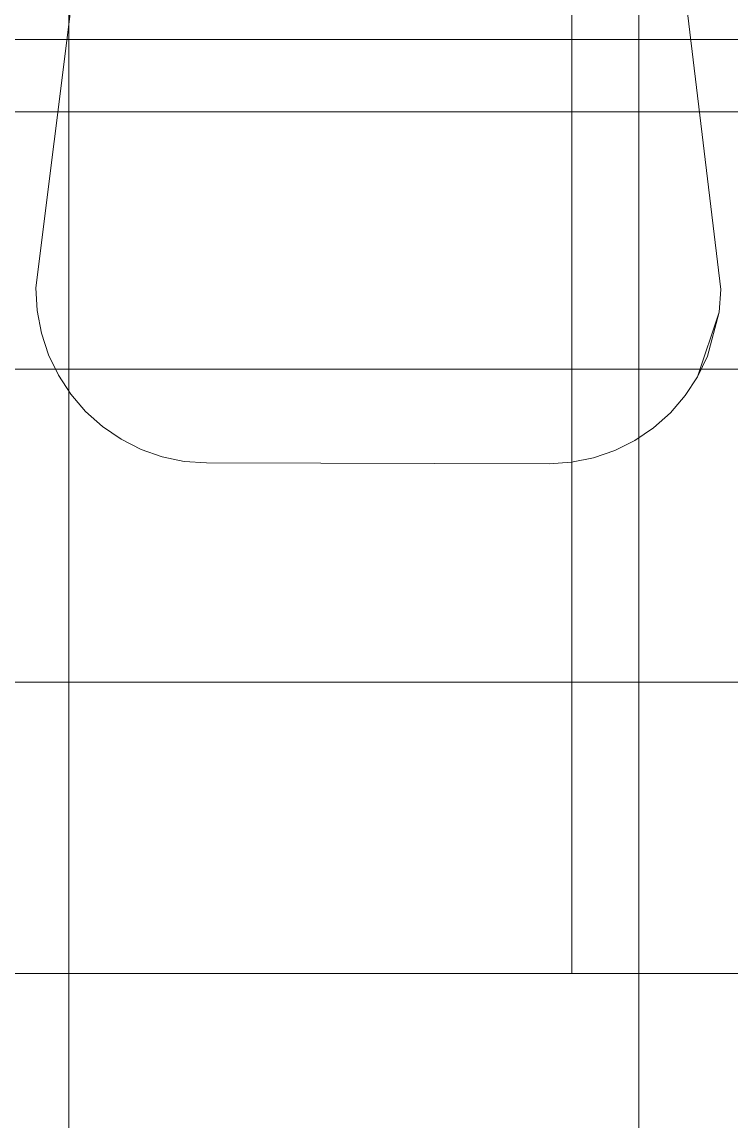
# Model space of a CAD drawing. Extents: x -566 to 72611, y -487 to 32334.
# Drawn here: x 142.01 to 157.56, y 170.52 to 194.61 of the extents above; entities that cross this region are included whole.
import ezdxf

# ---------------------------------------------------------------- set-up
doc = ezdxf.new("R2010")
doc.units = 0
doc.header["$LTSCALE"] = 0.5
doc.header["$MEASUREMENT"] = 0
doc.linetypes.add('HIDDEN', pattern=[0.375, 0.25, -0.125])
doc.layers.add('ceilling', color=141, linetype='CONTINUOUS', lineweight=18)
doc.layers.add('projection', color=153, linetype='HIDDEN', lineweight=9)
doc.layers.add('floor', color=7, linetype='CONTINUOUS', lineweight=5, true_color=0xcfcfcf)
doc.layers.add('layout', color=7, linetype='CONTINUOUS', lineweight=5, true_color=0xcfcfcf)

msp = doc.modelspace()

# ---------------------------------------------------------------- hatches: boundary and pattern name
at = {"layer": 'floor'}
h = msp.add_hatch(dxfattribs=at)
h.set_pattern_fill('ANSI37', color=256, scale=100, angle=45)
h.set_pattern_definition([(90, (243.028, 267.632), (-12.5, 9e-16), []), (180, (243.028, 267.632), (-9e-16, -12.5), [])])
h.paths.add_polyline_path([(253.46925, 349.5), (154.11744, 349.5), (154.11744, 348.5), (101.14781, 348.5), (101.14781, 349.5), (0, 349.5), (0, 344.5), (36, 344.5, -0.33835703), (0, 308.66941), (0, 308.5), (0, 173.75), (253.46925, 173.75)])
h.paths.add_polyline_path([(36, 344.5), (0, 344.5), (0, 308.66941, 0.33835703)], flags=17)
h.paths.add_polyline_path([(253.46925, 173.75), (0, 173.75), (0, 173.74997), (0, 169.75), (253.46925, 169.75)])
h.paths.add_polyline_path([(253.46925, 169.75), (0, 169.75), (0, 149.21137), (36, 149.21137, -0.33835703), (0, 113.38078), (0, 113.21137), (0, 29.94998), (0, -5), (253.46925, -5)])
h.paths.add_polyline_path([(36, 149.21137), (0, 149.21137), (0, 113.38078, 0.33835703)], flags=17)
h.paths.add_polyline_path([(575.25, 169.75), (510, 169.75), (474.75, 169.75), (327.5, 169.75), (285.46925, 169.75), (285.46925, 165.75), (253.46925, 165.75), (253.46925, -5), (263.99725, -5), (263.99725, 95.99051), (287, 95.99051), (287, 97.5), (292, 97.5), (292, -5), (341.25, -5), (341.25, 13.02988), (341.25012, 15.02988), (346.24839, 15.02988, 0.36108524), (374.08728, 41.24999), (346.25012, 41.24999), (346.25012, 42.99999), (341.25, 42.99999), (341.25, 44.99999), (341.25, 97.5), (357.75, 97.5), (405.75, 97.5), (575.25, 97.5)])

# ---------------------------------------------------------------- linework, layer by layer
at = {"layer": 'ceilling'}
for p, q in [((154.06343, 349.5), (154.06343, 173.75)), ((0, 187), (533.5, 187)), ((327.5, 173.75), (0, 173.74997))]:
    msp.add_line(p, q, dxfattribs=at)
at = {"layer": 'layout'}
for points in [[(142.30762, 188.78601, 58.93004), (142.30762, 188.78601, 58.93004), (142.30762, 188.78601, 60.05685), (143.10992, 195.20946, 58.93004)], [(143.10992, 195.20946, 60.05685), (143.10992, 195.20946, 60.05685), (143.10992, 195.20946, 58.93004), (142.30762, 188.78601, 60.05685)], [(157.33181, 188.75118, 60.05685), (157.33181, 188.75118, 60.05685), (157.33181, 188.75118, 58.93004), (156.58105, 194.99708, 60.05685)], [(156.58105, 194.99708, 58.93004), (156.58105, 194.99708, 58.93004), (156.58105, 194.99708, 60.05685), (157.33181, 188.75118, 58.93004)], [(135.05201, 194.22698, 69.72025), (164.47718, 194.22881, 69.70786), (135.05189, 194.22881, 69.70786)], [(164.47718, 194.22881, 69.70786), (135.05201, 194.22698, 69.72025), (164.47718, 194.22698, 69.72025)], [(142.33856, 188.28593, 58.93004), (142.33856, 188.28593, 58.93004), (142.33856, 188.28593, 60.05685), (142.30762, 188.78601, 58.93004)], [(142.30762, 188.78601, 60.05685), (142.30762, 188.78601, 60.05685), (142.30762, 188.78601, 58.93004), (142.33856, 188.28593, 60.05685)], [(157.29851, 188.25126, 60.05685), (157.29851, 188.25126, 60.05685), (157.29851, 188.25126, 58.93004), (157.33181, 188.75118, 60.05685)], [(157.33181, 188.75118, 58.93004), (157.33181, 188.75118, 58.93004), (157.33181, 188.75118, 60.05685), (157.29851, 188.25126, 58.93004)], [(142.43331, 187.79413, 58.93004), (142.43331, 187.79413, 58.93004), (142.43331, 187.79413, 60.05685), (142.33856, 188.28593, 58.93004)], [(142.33856, 188.28593, 60.05685), (142.33856, 188.28593, 60.05685), (142.33856, 188.28593, 58.93004), (142.43331, 187.79413, 60.05685)], [(157.29851, 188.25126, 58.93004), (157.29851, 188.25126, 58.93004), (157.04249, 187.28578, 60.05685), (156.82413, 186.83683, 58.93004)], [(142.59011, 187.31928, 58.93004), (142.59011, 187.31928, 58.93004), (142.59011, 187.31928, 60.05685), (142.43331, 187.79413, 58.93004)], [(142.43331, 187.79413, 60.05685), (142.43331, 187.79413, 60.05685), (142.43331, 187.79413, 58.93004), (142.59011, 187.31928, 60.05685)], [(142.80635, 186.86932, 58.93004), (142.80635, 186.86932, 58.93004), (142.80635, 186.86932, 60.05685), (142.59011, 187.31928, 58.93004)], [(142.59011, 187.31928, 60.05685), (142.59011, 187.31928, 60.05685), (142.59011, 187.31928, 58.93004), (142.80635, 186.86932, 60.05685)], [(156.82413, 186.83683, 60.05685), (156.82413, 186.83683, 60.05685), (156.82413, 186.83683, 58.93004), (157.04249, 187.28578, 60.05685)], [(143.07839, 186.45194, 58.93004), (143.07839, 186.45194, 58.93004), (143.07839, 186.45194, 60.05685), (142.80635, 186.86932, 58.93004)], [(142.80635, 186.86932, 60.05685), (142.80635, 186.86932, 60.05685), (142.80635, 186.86932, 58.93004), (143.07839, 186.45194, 60.05685)], [(156.55022, 186.42071, 60.05685), (156.55022, 186.42071, 60.05685), (156.55022, 186.42071, 58.93004), (156.82413, 186.83683, 60.05685)], [(156.82413, 186.83683, 58.93004), (156.82413, 186.83683, 58.93004), (156.82413, 186.83683, 60.05685), (156.55022, 186.42071, 58.93004)], [(143.40143, 186.07448, 58.93004), (143.40143, 186.07448, 58.93004), (143.40143, 186.07448, 60.05685), (143.07839, 186.45194, 58.93004)], [(143.07839, 186.45194, 60.05685), (143.07839, 186.45194, 60.05685), (143.07839, 186.45194, 58.93004), (143.40143, 186.07448, 60.05685)], [(156.2254, 186.04476, 60.05685), (156.2254, 186.04476, 60.05685), (156.2254, 186.04476, 58.93004), (156.55022, 186.42071, 60.05685)], [(156.55022, 186.42071, 58.93004), (156.55022, 186.42071, 58.93004), (156.55022, 186.42071, 60.05685), (156.2254, 186.04476, 58.93004)], [(143.40143, 186.07448, 58.93004), (143.40143, 186.07448, 58.93004), (143.77005, 185.74318, 58.93004), (143.40143, 186.07448, 60.05685)], [(143.77005, 185.74318, 60.05685), (143.77005, 185.74318, 60.05685), (143.40143, 186.07448, 60.05685), (143.77005, 185.74318, 58.93004)], [(155.85525, 185.71517, 58.93004), (155.85525, 185.71517, 58.93004), (156.2254, 186.04476, 58.93004), (155.85525, 185.71517, 60.05685)], [(156.2254, 186.04476, 60.05685), (156.2254, 186.04476, 60.05685), (155.85525, 185.71517, 60.05685), (156.2254, 186.04476, 58.93004)], [(143.77005, 185.74318, 58.93004), (143.77005, 185.74318, 58.93004), (144.17791, 185.46379, 58.93004), (143.77005, 185.74318, 60.05685)], [(144.17791, 185.46379, 60.05685), (144.17791, 185.46379, 60.05685), (143.77005, 185.74318, 60.05685), (144.17791, 185.46379, 58.93004)], [(155.44607, 185.43767, 58.93004), (155.44607, 185.43767, 58.93004), (155.85525, 185.71517, 58.93004), (155.44607, 185.43767, 60.05685)], [(155.85525, 185.71517, 60.05685), (155.85525, 185.71517, 60.05685), (155.44607, 185.43767, 60.05685), (155.85525, 185.71517, 58.93004)], [(144.17791, 185.46379, 58.93004), (144.17791, 185.46379, 58.93004), (144.61807, 185.24109, 58.93004), (144.17791, 185.46379, 60.05685)], [(144.61807, 185.24109, 60.05685), (144.61807, 185.24109, 60.05685), (144.17791, 185.46379, 60.05685), (144.61807, 185.24109, 58.93004)], [(155.00491, 185.21702, 58.93004), (155.00491, 185.21702, 58.93004), (155.44607, 185.43767, 58.93004), (155.00491, 185.21702, 60.05685)], [(155.44607, 185.43767, 60.05685), (155.44607, 185.43767, 60.05685), (155.00491, 185.21702, 60.05685), (155.44607, 185.43767, 58.93004)], [(144.61807, 185.24109, 58.93004), (144.61807, 185.24109, 58.93004), (145.08291, 185.07888, 58.93004), (144.61807, 185.24109, 60.05685)], [(145.08291, 185.07888, 60.05685), (145.08291, 185.07888, 60.05685), (144.61807, 185.24109, 60.05685), (145.08291, 185.07888, 58.93004)], [(145.08291, 185.07888, 58.93004), (145.08291, 185.07888, 58.93004), (145.56455, 184.98011, 58.93004), (145.08291, 185.07888, 60.05685)], [(145.56455, 184.98011, 60.05685), (145.56455, 184.98011, 60.05685), (145.08291, 185.07888, 60.05685), (145.56455, 184.98011, 58.93004)], [(154.0572, 184.96042, 58.93004), (154.0572, 184.96042, 58.93004), (154.5393, 185.05696, 58.93004), (154.0572, 184.96042, 60.05685)], [(154.5393, 185.05696, 60.05685), (154.5393, 185.05696, 60.05685), (154.0572, 184.96042, 60.05685), (154.5393, 185.05696, 58.93004)], [(154.5393, 185.05696, 58.93004), (154.5393, 185.05696, 58.93004), (155.00491, 185.21702, 58.93004), (154.5393, 185.05696, 60.05685)], [(155.00491, 185.21702, 60.05685), (155.00491, 185.21702, 60.05685), (154.5393, 185.05696, 60.05685), (155.00491, 185.21702, 58.93004)], [(145.56455, 184.98011, 58.93004), (145.56455, 184.98011, 58.93004), (146.05477, 184.94613, 58.93004), (145.56455, 184.98011, 60.05685)], [(146.05477, 184.94613, 60.05685), (146.05477, 184.94613, 60.05685), (145.56455, 184.98011, 60.05685), (146.05477, 184.94613, 58.93004)], [(146.05477, 184.94613, 58.93004), (146.05477, 184.94613, 58.93004), (153.56686, 184.92872, 58.93004), (146.05477, 184.94613, 60.05685)], [(153.56686, 184.92872, 60.05685), (153.56686, 184.92872, 60.05685), (146.05477, 184.94613, 60.05685), (153.56686, 184.92872, 58.93004)], [(153.56686, 184.92872, 58.93004), (153.56686, 184.92872, 58.93004), (154.0572, 184.96042, 58.93004), (153.56686, 184.92872, 60.05685)], [(154.0572, 184.96042, 60.05685), (154.0572, 184.96042, 60.05685), (153.56686, 184.92872, 60.05685), (154.0572, 184.96042, 58.93004)]]:
    msp.add_3dface(points, dxfattribs=at)
at = {"layer": 'projection'}
msp.add_line((259.75, 173.75), (0, 173.75), dxfattribs=at)

doc.saveas('drawing.dxf')
